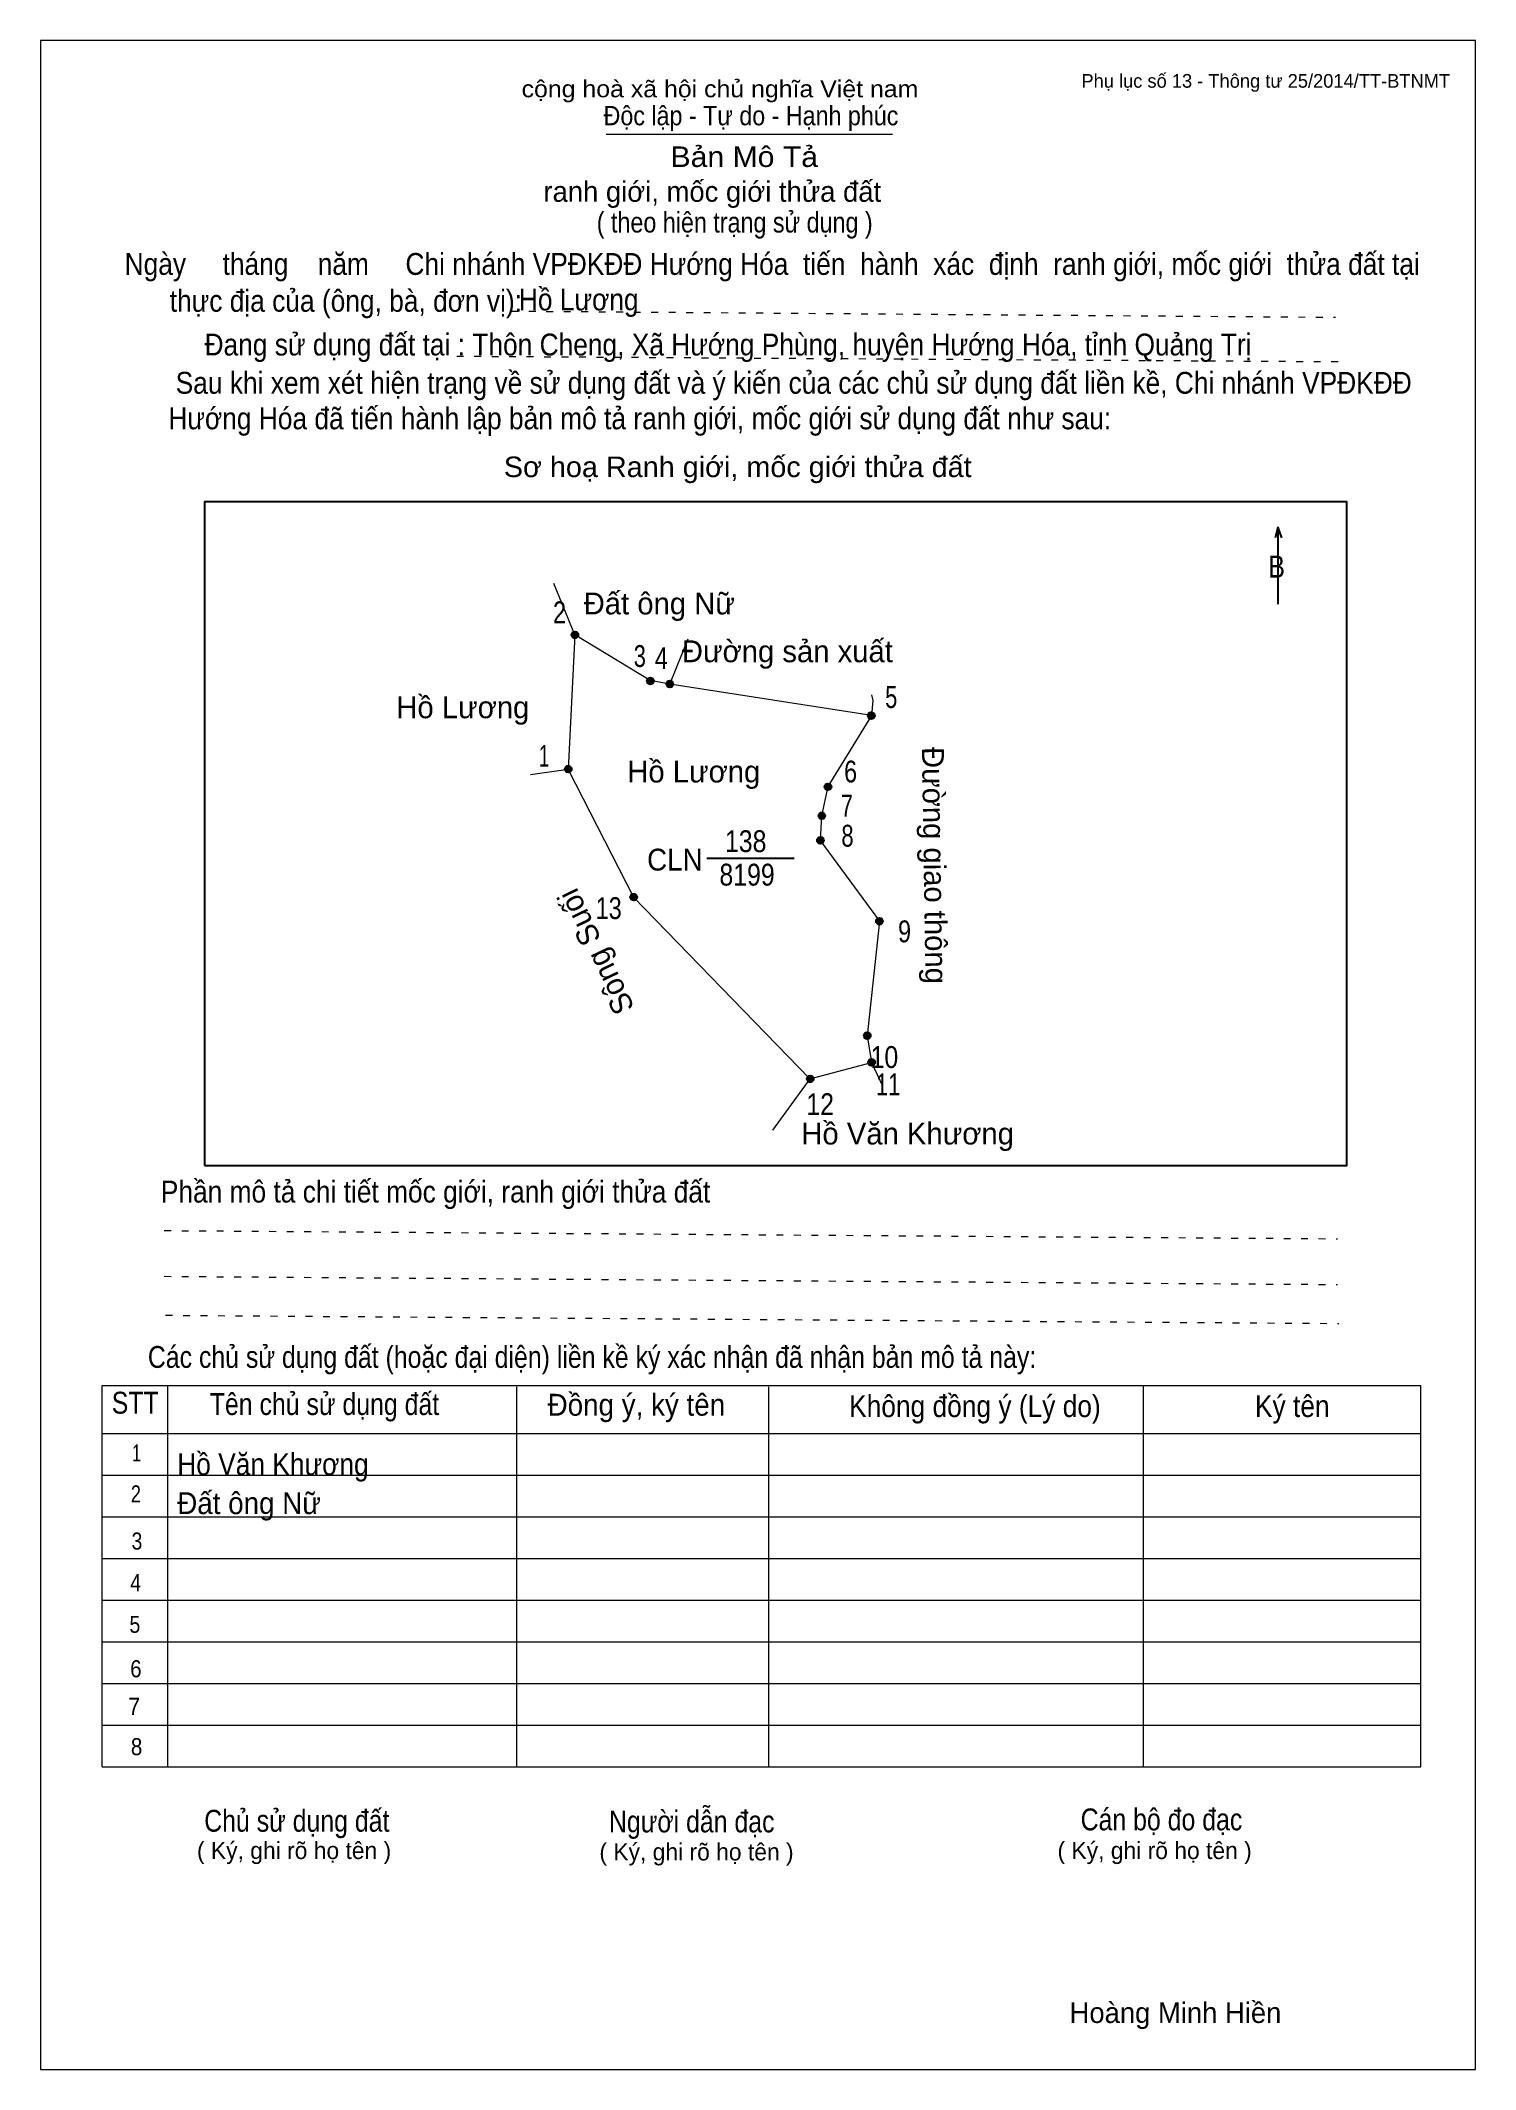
# Model space of a CAD drawing. Header units: centimetres. Extents: x 0 to 21, y 0 to 29.7.
import ezdxf
from ezdxf.enums import TextEntityAlignment as Align

# ---------------------------------------------------------------- set-up
doc = ezdxf.new("R2010")
doc.units = ezdxf.units.CM
doc.header["$LTSCALE"] = 0.13
doc.linetypes.add('DOTTED', pattern=[1.5, 0.3, -1.2])
for name, color, linetype, lineweight in [('1', 7, 'Continuous', 13), ('32', 7, 'Continuous', 25), ('33', 7, 'Continuous', 25), ('6', 7, 'Continuous', 13), ('62', 7, 'Continuous', 13)]:
    doc.layers.add(name, color=color, linetype=linetype, lineweight=lineweight)
doc.layers.add('34', color=7, linetype='Continuous')
doc.layers.add('63', color=7, linetype='Continuous')

msp = doc.modelspace()

# ---------------------------------------------------------------- hatches: boundary and pattern name
at = {"layer": '32'}
for points in [[(7.8701, 21.0002, 1), (7.7701, 21.0002, 1)], [(8.9742, 20.3251, 1), (8.8742, 20.3251, 1)], [(9.2596, 20.2803, 1), (9.1596, 20.2803, 1)], [(12.2084, 19.817, 1), (12.1084, 19.817, 1)], [(7.7726, 19.0348, 1), (7.6726, 19.0348, 1)], [(11.5736, 18.7759, 1), (11.4736, 18.7759, 1)], [(11.4844, 18.3515, 1), (11.3844, 18.3515, 1)], [(11.4643, 17.992, 1), (11.3643, 17.992, 1)], [(8.7309, 17.1613, 1), (8.6309, 17.1613, 1)], [(12.3274, 16.8087, 1), (12.2274, 16.8087, 1)], [(12.1485, 15.1337, 1), (12.0485, 15.1337, 1)], [(12.2116, 14.7436, 1), (12.1116, 14.7436, 1)], [(11.3138, 14.5002, 1), (11.2138, 14.5002, 1)]]:
    msp.add_hatch(color=256, dxfattribs=at).paths.add_polyline_path(points)

# ---------------------------------------------------------------- linework, layer by layer
at = {"layer": '1'}
msp.add_lwpolyline([(21, 0), (21, 29.7), (0, 29.7), (0, 0)], close=True, dxfattribs=at)
at = {"layer": '32'}
for centre in [(7.8201, 21.0002), (8.9242, 20.3251), (9.2096, 20.2803), (12.1584, 19.817), (7.7226, 19.0348), (11.5236, 18.7759), (11.4344, 18.3515), (11.4143, 17.992), (8.6809, 17.1613), (12.2774, 16.8087), (12.0985, 15.1337), (12.1616, 14.7436), (11.2638, 14.5002)]:
    msp.add_circle(centre, 0.05, dxfattribs=at)
at = {"layer": '33'}
msp.add_line((9.75, 17.73), (11.03, 17.73), dxfattribs=at)
at = {"layer": '6'}
for p, q in [((7.82, 21), (7.51, 21.75)), ((7.82, 21), (7.72, 19.03)), ((9.21, 20.28), (9.48, 20.94)), ((12.16, 19.82), (9.21, 20.28)), ((7.72, 19.03), (7.17, 18.95)), ((11.26, 14.5), (12.16, 14.74)), ((12.16, 14.74), (12.32, 14.4)), ((11.26, 14.5), (10.71, 13.75))]:
    msp.add_line(p, q, dxfattribs=at)
for points in [[(9.21, 20.28), (8.92, 20.33), (7.82, 21)], [(12.16, 20.12), (12.18, 20.04), (12.16, 19.82)], [(12.16, 19.82), (11.52, 18.78), (11.43, 18.35), (11.41, 17.99), (12.28, 16.81), (12.1, 15.13), (12.16, 14.74)], [(7.72, 19.03), (8.68, 17.16), (11.26, 14.5)]]:
    msp.add_lwpolyline(points, dxfattribs=at)
at = {"layer": '62'}
for p, q in [((8.28, 28.33), (12.47, 28.33)), ((0.9, 10.01), (20.2, 10.01)), ((0.9, 4.43), (0.9, 10.01)), ((1.86, 4.43), (1.86, 10.01)), ((6.97, 4.43), (6.97, 9.99)), ((10.66, 4.43), (10.66, 9.99)), ((16.14, 4.43), (16.14, 10.01)), ((20.2, 4.43), (20.2, 10.01)), ((0.9, 9.31), (20.2, 9.31)), ((0.9, 8.7), (20.2, 8.7)), ((0.9, 8.09), (20.2, 8.09)), ((0.9, 7.48), (20.2, 7.48)), ((0.9, 6.87), (20.2, 6.87)), ((0.9, 6.26), (20.2, 6.26)), ((0.9, 5.65), (20.2, 5.65)), ((0.9, 5.04), (20.2, 5.04)), ((0.9, 4.43), (20.2, 4.43))]:
    msp.add_line(p, q, dxfattribs=at)
at = {"layer": '62', "linetype": 'DOTTED'}
for p, q in [((6.89, 25.74), (18.95, 25.65)), ((6.09, 25.08), (19.04, 25)), ((1.81, 12.28), (18.98, 12.16)), ((1.81, 11.61), (18.98, 11.49)), ((1.83, 11.04), (19, 10.92))]:
    msp.add_line(p, q, dxfattribs=at)
at = {"layer": '62', "lineweight": 25}
for p, q in [((18.11, 22.58), (18.11, 21.45)), ((18.11, 22.57), (18.07, 22.42)), ((18.11, 22.57), (18.16, 22.42))]:
    msp.add_line(p, q, dxfattribs=at)
msp.add_lwpolyline([(2.4, 13.23), (19.12, 13.23), (19.12, 22.95), (2.4, 22.95)], close=True, dxfattribs=at)

# ---------------------------------------------------------------- texts
at = {"layer": '32'}
for s, width, p in [('2', 0.8, (7.595, 21.17)), ('3', 0.75, (8.77, 20.53)), ('4', 0.8, (9.085, 20.5)), ('5', 0.75, (12.45, 19.93)), ('1', 0.65, (7.37, 19.07)), ('6', 0.8, (11.855, 18.84)), ('7', 0.75, (11.8, 18.34)), ('8', 0.75, (11.81, 17.9)), ('13', 0.8, (8.315, 16.84)), ('9', 0.8, (12.645, 16.5)), ('10', 0.85, (12.35, 14.66)), ('11', 0.75, (12.405, 14.26)), ('12', 0.85, (11.41, 13.97))]:
    msp.add_text(s, height=0.32, dxfattribs=dict(at, width=width)).set_placement(p, align=Align.CENTER)
at = {"layer": '33'}
for s, p in [('Đất ông Nữ', (9.055, 21.3)), ('Đường sản xuất', (10.93, 20.6)), ('Hồ Lương', (6.18, 19.78)), ('Hồ Lương', (9.56, 18.84)), ('Hồ Văn Khương', (12.69, 13.54))]:
    msp.add_text(s, height=0.32, dxfattribs=at).set_placement(p, align=Align.CENTER)
for s, rotation, p in [('Đường giao thông', 270.886, (12.9261, 17.6225)), ('Sông Suối', 115.81, (8.2694, 16.4304))]:
    msp.add_text(s, height=0.3199, rotation=rotation, dxfattribs=at).set_placement(p, align=Align.CENTER)
at = {"layer": '33', "width": 0.85}
for s, p in [('138', (10.32, 17.82)), ('8199', (10.34, 17.33))]:
    msp.add_text(s, height=0.32, dxfattribs=at).set_placement(p, align=Align.CENTER)
at = {"layer": '33', "width": 0.95}
msp.add_text('CLN', height=0.32, dxfattribs=at).set_placement((9.69, 17.55), align=Align.RIGHT)
at = {"layer": '34'}
for s, width, p in [('Hồ Lương', 0.9, (7, 25.75)), ('Hồ Văn Khương', 0.9, (2, 8.7)), ('Đất ông Nữ', 0.95, (2, 8.13))]:
    msp.add_text(s, height=0.32, dxfattribs=dict(at, width=width)).set_placement(p)
at = {"layer": '62'}
for s, height, width, p in [('cộng hoà xã hội chủ nghĩa Việt nam', 0.2474, 1.1, (7.04, 28.87)), ('Độc lập - Tự do - Hạnh phúc', 0.2828, 0.9, (8.24, 28.46)), ('Bản Mô Tả', 0.3, 1.1, (9.22, 27.85)), ('( theo hiện trạng sử dụng )', 0.3, 0.85, (8.14, 26.89)), ('Ngày     tháng    năm     Chi nhánh VPĐKĐĐ Hướng Hóa  tiến  hành  xác  định  ranh giới, mốc giới  thửa đất tại ', 0.32, 0.9, (1.23, 26.27)), ('thực địa của (ông, bà, đơn vị): ', 0.32, 0.9, (1.89, 25.73)), ('Đang sử dụng đất tại : Thôn Cheng, Xã Hướng Phùng, huyện Hướng Hóa, tỉnh Quảng Trị', 0.32, 0.9, (2.4, 25.09)), (' Sau khi xem xét hiện trạng về sử dụng đất và ý kiến của các chủ sử dụng đất liền kề, Chi nhánh VPĐKĐĐ ', 0.32, 0.9, (1.87, 24.53)), ('Hướng Hóa đã tiến hành lập bản mô tả ranh giới, mốc giới sử dụng đất như sau:', 0.32, 0.9, (1.87, 24.01)), ('Sơ hoạ Ranh giới, mốc giới thửa đất', 0.3, 1.05, (6.78, 23.31)), ('B', 0.32, 0.85, (17.97, 21.84)), ('Phần mô tả chi tiết mốc giới, ranh giới thửa đất ', 0.32, 0.9, (1.76, 12.69)), ('Các chủ sử dụng đất (hoặc đại diện) liền kề ký xác nhận đã nhận bản mô tả này:', 0.32, 0.85, (1.57, 10.27))]:
    msp.add_text(s, height=height, dxfattribs=dict(at, width=width)).set_placement(p)
msp.add_text('ranh giới, mốc giới thửa đất', height=0.3, dxfattribs=at).set_placement((7.36, 27.34))
for s, height, width, p in [('STT', 0.32, 0.85, (1.385, 9.6)), ('Tên chủ sử dụng đất', 0.32, 0.85, (4.155, 9.58)), ('Đồng ý, ký tên', 0.32, 0.95, (8.72, 9.57)), ('Không đồng ý (Lý do)', 0.32, 0.9, (13.675, 9.55)), ('Ký tên', 0.32, 0.9, (18.32, 9.55)), ('1', 0.25, 0.7, (1.405, 8.9)), ('2', 0.25, 0.8, (1.395, 8.3)), ('3', 0.25, 0.85, (1.41, 7.61)), ('4', 0.25, 0.85, (1.39, 7)), ('5', 0.25, 0.85, (1.38, 6.39)), ('6', 0.25, 0.9, (1.395, 5.74)), ('7', 0.25, 0.95, (1.37, 5.19)), ('8', 0.25, 0.9, (1.405, 4.6)), ('Người dẫn đạc', 0.32, 0.85, (9.53, 3.47)), ('Chủ sử dụng đất', 0.32, 0.85, (3.75, 3.48)), ('Cán bộ đo đạc', 0.32, 0.85, (16.405, 3.5))]:
    msp.add_text(s, height=height, dxfattribs=dict(at, width=width)).set_placement(p, align=Align.CENTER)
for p in [(3.71, 3.08), (9.6, 3.06), (16.305, 3.08)]:
    msp.add_text('( Ký, ghi rõ họ tên )', height=0.25, dxfattribs=at).set_placement(p, align=Align.CENTER)
at = {"layer": '63'}
msp.add_text('Phụ lục số 13 - Thông tư 25/2014/TT-BTNMT', height=0.2, dxfattribs=at).set_placement((20.63, 29.01), align=Align.RIGHT)
msp.add_text('Hoàng Minh Hiền', height=0.3, dxfattribs=at).set_placement((16.61, 0.68), align=Align.CENTER)

doc.saveas('drawing.dxf')
